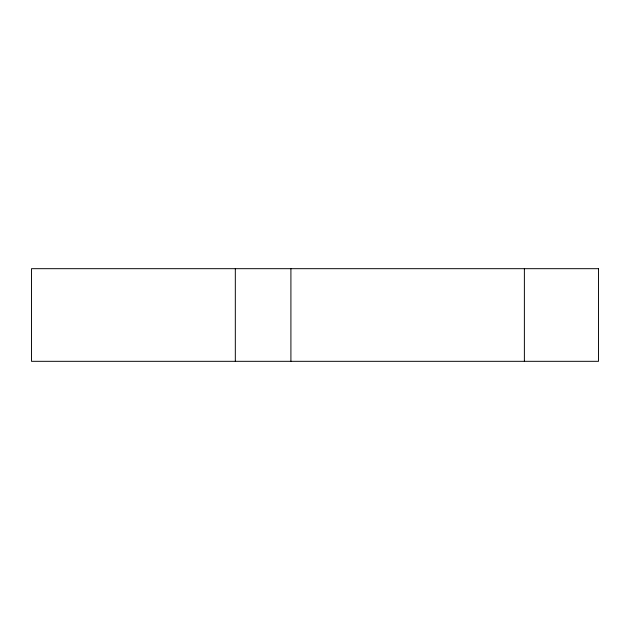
<?xml version="1.0" encoding="UTF-8"?>
<svg xmlns="http://www.w3.org/2000/svg" width="630" height="630" viewBox="0 0 630 630"><rect width="100%" height="100%" fill="white"/><g stroke="black" fill="none" stroke-linecap="round" stroke-linejoin="round"><path stroke-width="0.94" d="M524.38 268.679L524.38 361.321M290.91 268.679L290.91 361.321M235.321 268.679L235.321 361.321M598.5 268.679L31.5 268.679L31.5 361.321L598.5 361.321L598.5 268.679"/></g></svg>
